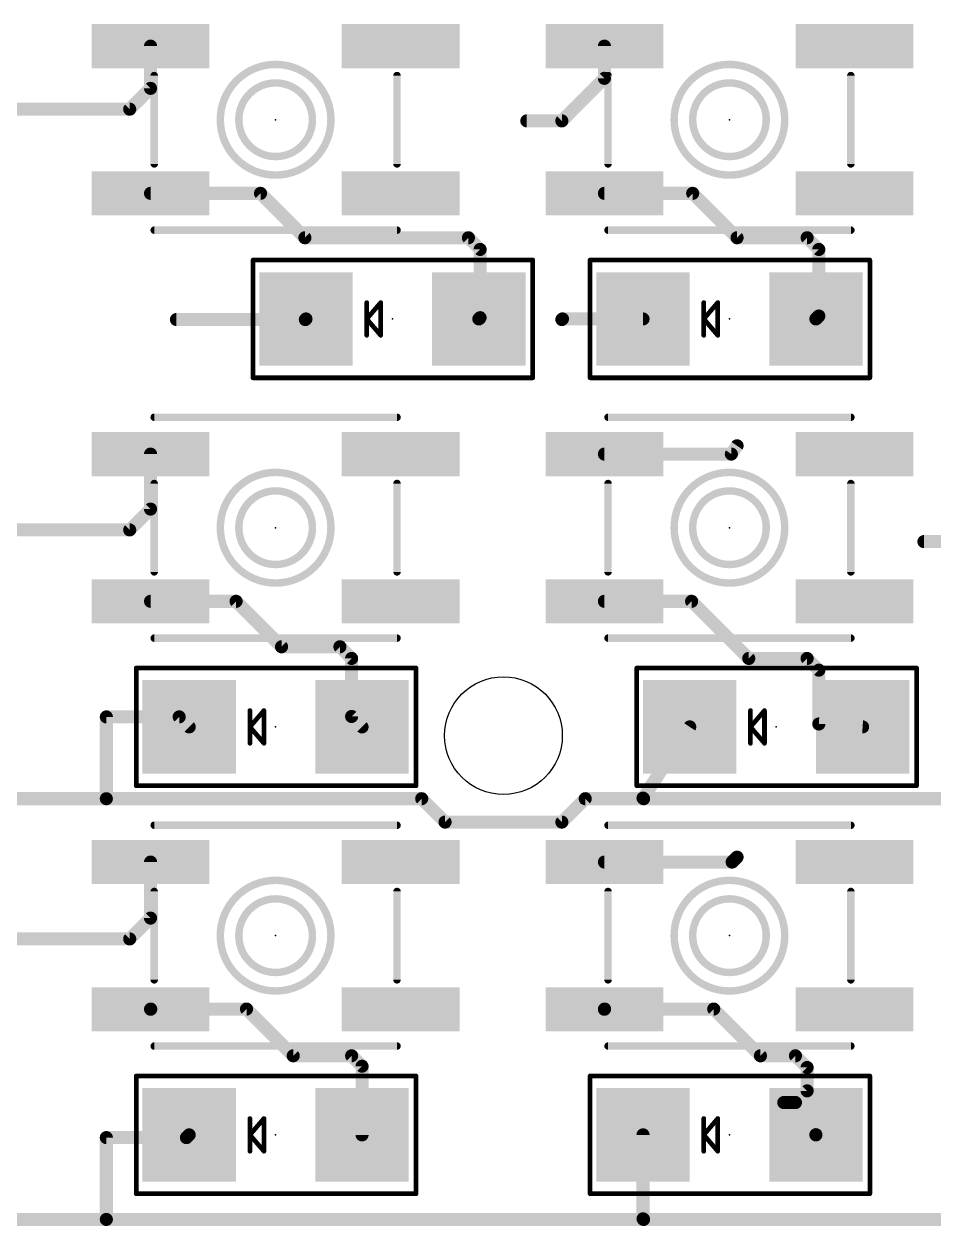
# Model space of a CAD drawing. Extents: x -38 to 38, y -89 to 89.
# Drawn here: x -13.03 to 11.7, y -21.45 to 11.2 of the extents above; entities that cross this region are included whole.
import ezdxf

# ---------------------------------------------------------------- set-up
doc = ezdxf.new("R2010")
doc.units = 0
for name, color, linetype in [('1', 22, 'CONTINUOUS'), ('20', 7, 'CONTINUOUS'), ('21', 253, 'CONTINUOUS'), ('23', 7, 'CONTINUOUS')]:
    doc.layers.add(name, color=color, linetype=linetype)

# ---------------------------------------------------------------- blocks, each defined once
blk = doc.blocks.new('RECT')
blk.add_solid([(-0.5, -0.5), (0.5, -0.5), (-0.5, 0.5), (0.5, 0.5)])

msp = doc.modelspace()

# ---------------------------------------------------------------- linework, layer by layer
at = {"layer": '1', "const_width": 0.3556}
for points in [[(-9.5936, 10.6039), (-9.5936, 9.4564)], [(2.7435, 10.6039), (2.7435, 9.7285)], [(2.7435, 9.7285), (1.5875, 8.5725)], [(-9.5936, 9.4564), (-10.16, 8.89)], [(-15.875, 8.89), (-10.16, 8.89)], [(1.5875, 8.5725), (0.635, 8.5725)], [(-9.5936, 6.6039), (-6.6039, 6.6039)], [(-6.6039, 6.6039), (-5.3975, 5.3975)], [(2.7435, 6.6039), (5.1436, 6.6039)], [(5.1436, 6.6039), (6.35, 5.3975)], [(-5.3975, 5.3975), (-0.9525, 5.3975)], [(-0.9525, 5.3975), (-0.635, 5.08)], [(6.35, 5.3975), (8.255, 5.3975)], [(8.255, 5.3975), (8.5725, 5.08)], [(-0.635, 5.08), (-0.635, 3.226)], [(8.5725, 5.08), (8.5725, 3.2714)], [(-8.89, 3.175), (-5.385, 3.175)], [(-5.385, 3.175), (-5.3681, 3.1919)], [(-0.635, 3.226), (-0.6691, 3.1919)], [(1.6044, 3.1919), (1.5875, 3.175)], [(3.794, 3.1919), (1.6044, 3.1919)], [(8.5725, 3.2714), (8.493, 3.1919)], [(-9.5936, -0.4798), (-9.5936, -1.9736)], [(2.7435, -0.4798), (6.1948, -0.4798)], [(6.1948, -0.4798), (6.35, -0.254)], [(-9.5936, -1.9736), (-10.16, -2.54)], [(-15.875, -2.54), (-10.16, -2.54)], [(11.43, -2.8575), (12.6563, -2.8575)], [(-9.5936, -4.4798), (-7.2677, -4.4798)], [(-7.2677, -4.4798), (-6.0325, -5.715)], [(2.7435, -4.4798), (5.1148, -4.4798)], [(5.1148, -4.4798), (6.6675, -6.0325)], [(-6.0325, -5.715), (-4.445, -5.715)], [(-4.445, -5.715), (-4.1275, -6.0325)], [(-4.1275, -6.0325), (-4.1275, -7.6084)], [(6.6675, -6.0325), (8.255, -6.0325)], [(8.255, -6.0325), (8.5725, -6.35)], [(8.5725, -6.35), (8.5725, -7.8123)], [(-10.795, -7.62), (-8.8149, -7.62)], [(-10.795, -7.62), (-10.795, -9.8425)], [(-8.8149, -7.62), (-8.5431, -7.8918)], [(-4.1275, -7.6084), (-3.8441, -7.8918)], [(5.064, -7.8918), (3.794, -9.8265)], [(8.5725, -7.8123), (9.763, -7.8918)], [(-10.795, -9.8425), (-24.13, -9.8425)], [(-2.2225, -9.8425), (-10.795, -9.8425)], [(-1.5875, -10.4775), (-2.2225, -9.8425)], [(2.2225, -9.8425), (1.5875, -10.4775)], [(3.81, -9.8425), (2.2225, -9.8425)], [(3.794, -9.8265), (3.81, -9.8425)], [(25.7175, -9.8425), (3.81, -9.8425)], [(1.5875, -10.4775), (-1.5875, -10.4775)], [(-9.5936, -11.5634), (-9.5936, -13.0861)], [(2.7435, -11.5634), (6.2166, -11.5634)], [(6.2166, -11.5634), (6.35, -11.43)], [(-9.5936, -13.0861), (-10.16, -13.6525)], [(-15.875, -13.6525), (-10.16, -13.6525)], [(-9.5877, -15.5575), (-9.5936, -15.5634)], [(-6.985, -15.5575), (-9.5877, -15.5575)], [(-5.715, -16.8275), (-6.985, -15.5575)], [(2.7494, -15.5575), (2.7435, -15.5634)], [(5.715, -15.5575), (2.7494, -15.5575)], [(6.985, -16.8275), (5.715, -15.5575)], [(-4.1275, -16.8275), (-5.715, -16.8275)], [(-3.8441, -17.1109), (-4.1275, -16.8275)], [(7.9375, -16.8275), (6.985, -16.8275)], [(8.255, -17.145), (7.9375, -16.8275)], [(-3.8441, -18.9754), (-3.8441, -17.1109)], [(8.255, -17.78), (8.255, -17.145)], [(7.9375, -18.0975), (8.255, -17.78)], [(8.493, -18.9705), (7.62, -18.0975)], [(7.62, -18.0975), (7.9375, -18.0975)], [(-10.795, -19.05), (-8.6177, -19.05)], [(-10.795, -19.05), (-10.795, -21.2725)], [(-8.6177, -19.05), (-8.5431, -18.9754)], [(3.794, -18.9754), (3.794, -21.2565)], [(8.493, -18.9754), (8.493, -18.9705)], [(-10.795, -21.2725), (-20.955, -21.2725)], [(3.81, -21.2725), (-10.795, -21.2725)], [(3.794, -21.2565), (3.81, -21.2725)], [(16.1925, -21.2725), (3.81, -21.2725)]]:
    msp.add_lwpolyline(points, dxfattribs=at)
at = {"layer": '1', "const_width": 0.1778}
for points in [[(-9.5047, 10.6039, 1), (-9.6825, 10.6039)], [(2.8324, 10.6039, 1), (2.6546, 10.6039)], [(2.6546, 9.7285, 1), (2.8324, 9.7285)], [(2.8064, 9.6656, 1), (2.6806, 9.7914)], [(-9.6825, 9.4564, 1), (-9.5047, 9.4564)], [(-9.5308, 9.3935, 1), (-9.6565, 9.5192)], [(-10.2229, 8.9529, 1), (-10.0971, 8.8271)], [(-10.16, 8.8011, 1), (-10.16, 8.9789)], [(0.635, 8.6614, 1), (0.635, 8.4836)], [(1.5246, 8.6354, 1), (1.6504, 8.5096)], [(1.5875, 8.4836, 1), (1.5875, 8.6614)], [(-9.5936, 6.6928, 1), (-9.5936, 6.515)], [(-6.541, 6.6667, 1), (-6.6667, 6.541)], [(-6.6039, 6.515, 1), (-6.6039, 6.6928)], [(2.7435, 6.6928, 1), (2.7435, 6.515)], [(5.2065, 6.6667, 1), (5.0808, 6.541)], [(5.1436, 6.515, 1), (5.1436, 6.6928)], [(-5.3975, 5.4864, 1), (-5.3975, 5.3086)], [(-0.8896, 5.4604, 1), (-1.0154, 5.3346)], [(-0.9525, 5.3086, 1), (-0.9525, 5.4864)], [(6.35, 5.4864, 1), (6.35, 5.3086)], [(8.3179, 5.4604, 1), (8.1921, 5.3346)], [(8.255, 5.3086, 1), (8.255, 5.4864)], [(-5.4604, 5.3346, 1), (-5.3346, 5.4604)], [(-0.5461, 5.08, 1), (-0.7239, 5.08)], [(-0.6979, 5.0171, 1), (-0.5721, 5.1429)], [(6.2871, 5.3346, 1), (6.4129, 5.4604)], [(8.6614, 5.08, 1), (8.4836, 5.08)], [(8.5096, 5.0171, 1), (8.6354, 5.1429)], [(-8.89, 3.2639, 1), (-8.89, 3.0861)], [(-5.4479, 3.2379, 1), (-5.3222, 3.1121)], [(-5.3053, 3.129, 1), (-5.431, 3.2547)], [(-5.385, 3.0861, 1), (-5.385, 3.2639)], [(-0.732, 3.2547, 1), (-0.6063, 3.129)], [(-0.7239, 3.226, 1), (-0.5461, 3.226)], [(-0.5721, 3.1632, 1), (-0.6979, 3.2889)], [(1.5246, 3.2379, 1), (1.6504, 3.1121)], [(1.6044, 3.2808, 1), (1.6044, 3.103)], [(1.6672, 3.129, 1), (1.5415, 3.2547)], [(3.794, 3.103, 1), (3.794, 3.2808)], [(8.4301, 3.2547, 1), (8.5559, 3.129)], [(8.4836, 3.2714, 1), (8.6614, 3.2714)], [(8.6354, 3.2085, 1), (8.5096, 3.3342)], [(-9.5047, -0.4798, 1), (-9.6825, -0.4798)], [(2.7435, -0.3909, 1), (2.7435, -0.5687)], [(6.1948, -0.5687, 1), (6.1948, -0.3909)], [(6.4233, -0.3044, 1), (6.2767, -0.2036)], [(6.1215, -0.4294, 1), (6.268, -0.5301)], [(-9.6825, -1.9736, 1), (-9.5047, -1.9736)], [(-9.5308, -2.0365, 1), (-9.6565, -1.9108)], [(-10.2229, -2.4771, 1), (-10.0971, -2.6029)], [(-10.16, -2.6289, 1), (-10.16, -2.4511)], [(11.43, -2.7686, 1), (11.43, -2.9464)], [(-9.5936, -4.3909, 1), (-9.5936, -4.5687)], [(-7.2049, -4.4169, 1), (-7.3306, -4.5426)], [(-7.2677, -4.5687, 1), (-7.2677, -4.3909)], [(2.7435, -4.3909, 1), (2.7435, -4.5687)], [(5.1776, -4.4169, 1), (5.0519, -4.5426)], [(5.1148, -4.5687, 1), (5.1148, -4.3909)], [(-6.0325, -5.6261, 1), (-6.0325, -5.8039)], [(-4.3821, -5.6521, 1), (-4.5079, -5.7779)], [(-4.445, -5.8039, 1), (-4.445, -5.6261)], [(-6.0954, -5.7779, 1), (-5.9696, -5.6521)], [(-4.0386, -6.0325, 1), (-4.2164, -6.0325)], [(6.6675, -5.9436, 1), (6.6675, -6.1214)], [(8.3179, -5.9696, 1), (8.1921, -6.0954)], [(8.255, -6.1214, 1), (8.255, -5.9436)], [(-4.1904, -6.0954, 1), (-4.0646, -5.9696)], [(6.6046, -6.0954, 1), (6.7304, -5.9696)], [(8.6614, -6.35, 1), (8.4836, -6.35)], [(8.5096, -6.4129, 1), (8.6354, -6.2871)], [(-10.795, -7.5311, 1), (-10.795, -7.7089)], [(-10.7061, -7.62, 1), (-10.8839, -7.62)], [(-8.752, -7.5571, 1), (-8.8778, -7.6829)], [(-8.8149, -7.7089, 1), (-8.8149, -7.5311)], [(-4.0646, -7.5455, 1), (-4.1904, -7.6713)], [(-8.606, -7.9546, 1), (-8.4803, -7.8289)], [(-4.2164, -7.6084, 1), (-4.0386, -7.6084)], [(-3.907, -7.9546, 1), (-3.7813, -7.8289)], [(5.1383, -7.9405, 1), (4.9897, -7.843)], [(8.5784, -7.7236, 1), (8.5666, -7.901)], [(8.4836, -7.8123, 1), (8.6614, -7.8123)], [(9.7571, -7.9805, 1), (9.7689, -7.8031)], [(-10.795, -9.7536, 1), (-10.795, -9.9314)], [(-10.8839, -9.8425, 1), (-10.7061, -9.8425)], [(-10.795, -9.9314, 1), (-10.795, -9.7536)], [(-2.1596, -9.7796, 1), (-2.2854, -9.9054)], [(-2.2225, -9.9314, 1), (-2.2225, -9.7536)], [(2.2225, -9.7536, 1), (2.2225, -9.9314)], [(2.2854, -9.9054, 1), (2.1596, -9.7796)], [(3.8569, -9.7636, 1), (3.7311, -9.8894)], [(3.7197, -9.7777, 1), (3.8683, -9.8753)], [(3.81, -9.7536, 1), (3.81, -9.9314)], [(3.7471, -9.9054, 1), (3.8729, -9.7796)], [(3.81, -9.9314, 1), (3.81, -9.7536)], [(-1.5875, -10.3886, 1), (-1.5875, -10.5664)], [(-1.6504, -10.5404, 1), (-1.5246, -10.4146)], [(1.5246, -10.4146, 1), (1.6504, -10.5404)], [(1.5875, -10.5664, 1), (1.5875, -10.3886)], [(-9.5047, -11.5634, 1), (-9.6825, -11.5634)], [(2.7435, -11.4745, 1), (2.7435, -11.6523)], [(6.1537, -11.5005, 1), (6.2795, -11.6263)], [(6.2166, -11.6523, 1), (6.2166, -11.4745)], [(6.4129, -11.4929, 1), (6.2871, -11.3671)], [(-9.6825, -13.0861, 1), (-9.5047, -13.0861)], [(-9.5308, -13.149, 1), (-9.6565, -13.0233)], [(-10.2229, -13.5896, 1), (-10.0971, -13.7154)], [(-10.16, -13.7414, 1), (-10.16, -13.5636)], [(-9.6565, -15.5005, 1), (-9.5308, -15.6263)], [(-9.5877, -15.4686, 1), (-9.5877, -15.6464)], [(-9.5249, -15.6204, 1), (-9.6506, -15.4946)], [(-6.9221, -15.4946, 1), (-7.0479, -15.6204)], [(-6.985, -15.6464, 1), (-6.985, -15.4686)], [(2.6806, -15.5005, 1), (2.8064, -15.6263)], [(2.7494, -15.4686, 1), (2.7494, -15.6464)], [(2.8123, -15.6204, 1), (2.6865, -15.4946)], [(5.7779, -15.4946, 1), (5.6521, -15.6204)], [(5.715, -15.6464, 1), (5.715, -15.4686)], [(-5.715, -16.7386, 1), (-5.715, -16.9164)], [(-4.0646, -16.7646, 1), (-4.1904, -16.8904)], [(-4.1275, -16.9164, 1), (-4.1275, -16.7386)], [(6.985, -16.7386, 1), (6.985, -16.9164)], [(8.0004, -16.7646, 1), (7.8746, -16.8904)], [(7.9375, -16.9164, 1), (7.9375, -16.7386)], [(-5.7779, -16.8904, 1), (-5.6521, -16.7646)], [(-3.7552, -17.1109, 1), (-3.933, -17.1109)], [(-3.907, -17.1737, 1), (-3.7813, -17.048)], [(6.9221, -16.8904, 1), (7.0479, -16.7646)], [(8.3439, -17.145, 1), (8.1661, -17.145)], [(8.1921, -17.2079, 1), (8.3179, -17.0821)], [(8.3179, -17.8429, 1), (8.1921, -17.7171)], [(7.6829, -18.0346, 1), (7.5571, -18.1604)], [(7.62, -18.0086, 1), (7.62, -18.1864)], [(7.8746, -18.0346, 1), (8.0004, -18.1604)], [(7.9375, -18.1864, 1), (7.9375, -18.0086)], [(8.1661, -17.78, 1), (8.3439, -17.78)], [(-10.795, -18.9611, 1), (-10.795, -19.1389)], [(-10.7061, -19.05, 1), (-10.8839, -19.05)], [(-8.6806, -18.9871, 1), (-8.5549, -19.1129)], [(-8.6177, -19.1389, 1), (-8.6177, -18.9611)], [(-8.4803, -19.0383, 1), (-8.606, -18.9125)], [(-3.933, -18.9754, 1), (-3.7552, -18.9754)], [(3.8829, -18.9754, 1), (3.7051, -18.9754)], [(8.5819, -18.9705, 1), (8.4041, -18.9705)], [(8.4041, -18.9754, 1), (8.5819, -18.9754)], [(8.4301, -19.0334, 1), (8.5559, -18.9076)], [(-10.795, -21.1836, 1), (-10.795, -21.3614)], [(-10.8839, -21.2725, 1), (-10.7061, -21.2725)], [(-10.795, -21.3614, 1), (-10.795, -21.1836)], [(3.8569, -21.1936, 1), (3.7311, -21.3194)], [(3.7051, -21.2565, 1), (3.8829, -21.2565)], [(3.81, -21.1836, 1), (3.81, -21.3614)], [(3.7471, -21.3354, 1), (3.8729, -21.2096)], [(3.81, -21.3614, 1), (3.81, -21.1836)]]:
    msp.add_lwpolyline(points, format="xyb", dxfattribs=at)
at = {"layer": '20'}
msp.add_circle((0, -8.128), 1.6, dxfattribs=at)
at = {"layer": '21'}
for points, const_width in [([(-6.1936, 7.1006, 1), (-6.1936, 10.1072, 1), (-6.1936, 7.1006)], 0.2032), ([(6.1435, 7.1006, 1), (6.1435, 10.1072, 1), (6.1435, 7.1006)], 0.2032), ([(-9.4428, 9.8039, 1), (-9.5444, 9.8039)], 0.1016), ([(-2.8428, 9.8039, 1), (-2.9444, 9.8039)], 0.1016), ([(2.8943, 9.8039, 1), (2.7927, 9.8039)], 0.1016), ([(9.4943, 9.8039, 1), (9.3927, 9.8039)], 0.1016), ([(-6.1936, 7.6039, 1), (-6.1936, 9.6039, 1), (-6.1936, 7.6039)], 0.2032), ([(6.1435, 7.6039, 1), (6.1435, 9.6039, 1), (6.1435, 7.6039)], 0.2032), ([(-9.5444, 7.4039, 1), (-9.4428, 7.4039)], 0.1016), ([(-2.9444, 7.4039, 1), (-2.8428, 7.4039)], 0.1016), ([(2.7927, 7.4039, 1), (2.8943, 7.4039)], 0.1016), ([(9.3927, 7.4039, 1), (9.4943, 7.4039)], 0.1016), ([(-9.4936, 5.6547, 1), (-9.4936, 5.5531)], 0.1016), ([(-2.8936, 5.5531, 1), (-2.8936, 5.6547)], 0.1016), ([(2.8435, 5.6547, 1), (2.8435, 5.5531)], 0.1016), ([(9.4435, 5.5531, 1), (9.4435, 5.6547)], 0.1016), ([(-6.7759, 4.7919, 1), (-6.8394, 4.7919)], 0.0635), ([(-6.8076, 4.8236, 1), (-6.8076, 4.7601)], 0.0635), ([(0.8291, 4.7919, 1), (0.7656, 4.7919)], 0.0635), ([(0.8291, 4.5859, 1), (0.7656, 4.5859)], 0.0635), ([(0.8291, 4.5859, 1), (0.7656, 4.5859)], 0.0635), ([(0.7656, 4.5859, 1), (0.8291, 4.5859)], 0.0635), ([(0.7974, 4.7601, 1), (0.7974, 4.8236)], 0.0635), ([(2.3863, 4.7919, 1), (2.3228, 4.7919)], 0.0635), ([(2.3545, 4.8236, 1), (2.3545, 4.7601)], 0.0635), ([(9.9913, 4.7919, 1), (9.9278, 4.7919)], 0.0635), ([(9.9913, 4.5859, 1), (9.9278, 4.5859)], 0.0635), ([(9.9913, 4.5859, 1), (9.9278, 4.5859)], 0.0635), ([(9.9278, 4.5859, 1), (9.9913, 4.5859)], 0.0635), ([(9.9595, 4.7601, 1), (9.9595, 4.8236)], 0.0635), ([(0.7656, 4.5284, 1), (0.8291, 4.5284)], 0.0635), ([(9.9278, 4.5284, 1), (9.9913, 4.5284)], 0.0635), ([(-3.6854, 3.6364, 1), (-3.7489, 3.6364)], 0.0635), ([(-3.3044, 3.6364, 1), (-3.3679, 3.6364)], 0.0635), ([(-3.312, 3.6157, 1), (-3.3602, 3.657)], 0.0635), ([(5.4768, 3.6364, 1), (5.4133, 3.6364)], 0.0635), ([(5.8578, 3.6364, 1), (5.7943, 3.6364)], 0.0635), ([(5.8501, 3.6157, 1), (5.8019, 3.657)], 0.0635), ([(-3.693, 3.2125, 1), (-3.7412, 3.1712)], 0.0635), ([(-3.7412, 3.2125, 1), (-3.693, 3.1712)], 0.0635), ([(5.4691, 3.2125, 1), (5.4209, 3.1712)], 0.0635), ([(5.4209, 3.2125, 1), (5.4691, 3.1712)], 0.0635), ([(-3.7489, 2.7474, 1), (-3.6854, 2.7474)], 0.0635), ([(-3.3679, 2.7474, 1), (-3.3044, 2.7474)], 0.0635), ([(-3.3602, 2.7267, 1), (-3.312, 2.768)], 0.0635), ([(5.4133, 2.7474, 1), (5.4768, 2.7474)], 0.0635), ([(5.7943, 2.7474, 1), (5.8578, 2.7474)], 0.0635), ([(5.8019, 2.7267, 1), (5.8501, 2.768)], 0.0635), ([(-6.7759, 2.0459, 1), (-6.8394, 2.0459)], 0.0635), ([(-6.7759, 2.0459, 1), (-6.8394, 2.0459)], 0.0635), ([(-6.8394, 2.0459, 1), (-6.7759, 2.0459)], 0.0635), ([(2.3863, 2.0459, 1), (2.3228, 2.0459)], 0.0635), ([(2.3863, 2.0459, 1), (2.3228, 2.0459)], 0.0635), ([(2.3228, 2.0459, 1), (2.3863, 2.0459)], 0.0635), ([(-6.8394, 1.7979, 1), (-6.7759, 1.7979)], 0.0635), ([(-6.8076, 1.6236, 1), (-6.8076, 1.5601)], 0.0635), ([(0.7974, 1.5601, 1), (0.7974, 1.6236)], 0.0635), ([(2.3228, 1.7979, 1), (2.3863, 1.7979)], 0.0635), ([(2.3545, 1.6236, 1), (2.3545, 1.5601)], 0.0635), ([(9.9595, 1.5601, 1), (9.9595, 1.6236)], 0.0635), ([(-6.8394, 1.5919, 1), (-6.7759, 1.5919)], 0.0635), ([(0.7656, 1.5919, 1), (0.8291, 1.5919)], 0.0635), ([(2.3228, 1.5919, 1), (2.3863, 1.5919)], 0.0635), ([(9.9278, 1.5919, 1), (9.9913, 1.5919)], 0.0635), ([(-9.4936, 0.571, 1), (-9.4936, 0.4694)], 0.1016), ([(-2.8936, 0.4694, 1), (-2.8936, 0.571)], 0.1016), ([(2.8435, 0.571, 1), (2.8435, 0.4694)], 0.1016), ([(9.4435, 0.4694, 1), (9.4435, 0.571)], 0.1016), ([(-6.1936, -3.9831, 1), (-6.1936, -0.9765, 1), (-6.1936, -3.9831)], 0.2032), ([(6.1435, -3.9831, 1), (6.1435, -0.9765, 1), (6.1435, -3.9831)], 0.2032), ([(-9.4428, -1.2798, 1), (-9.5444, -1.2798)], 0.1016), ([(-2.8428, -1.2798, 1), (-2.9444, -1.2798)], 0.1016), ([(2.8943, -1.2798, 1), (2.7927, -1.2798)], 0.1016), ([(9.4943, -1.2798, 1), (9.3927, -1.2798)], 0.1016), ([(-6.1936, -3.4798, 1), (-6.1936, -1.4798, 1), (-6.1936, -3.4798)], 0.2032), ([(6.1435, -3.4798, 1), (6.1435, -1.4798, 1), (6.1435, -3.4798)], 0.2032), ([(-9.5444, -3.6798, 1), (-9.4428, -3.6798)], 0.1016), ([(-2.9444, -3.6798, 1), (-2.8428, -3.6798)], 0.1016), ([(2.7927, -3.6798, 1), (2.8943, -3.6798)], 0.1016), ([(9.3927, -3.6798, 1), (9.4943, -3.6798)], 0.1016), ([(-9.4936, -5.429, 1), (-9.4936, -5.5306)], 0.1016), ([(-2.8936, -5.5306, 1), (-2.8936, -5.429)], 0.1016), ([(2.8435, -5.429, 1), (2.8435, -5.5306)], 0.1016), ([(9.4435, -5.5306, 1), (9.4435, -5.429)], 0.1016), ([(-9.9509, -6.2918, 1), (-10.0144, -6.2918)], 0.0635), ([(-9.9826, -6.26, 1), (-9.9826, -6.3235)], 0.0635), ([(-2.3459, -6.2918, 1), (-2.4094, -6.2918)], 0.0635), ([(-2.3459, -6.4978, 1), (-2.4094, -6.4978)], 0.0635), ([(-2.3459, -6.4978, 1), (-2.4094, -6.4978)], 0.0635), ([(-2.4094, -6.4978, 1), (-2.3459, -6.4978)], 0.0635), ([(-2.4094, -6.5553, 1), (-2.3459, -6.5553)], 0.0635), ([(-2.3776, -6.3235, 1), (-2.3776, -6.26)], 0.0635), ([(3.6245, -6.26, 1), (3.6245, -6.3235)], 0.0635), ([(3.6563, -6.2918, 1), (3.5928, -6.2918)], 0.0635), ([(11.2613, -6.2918, 1), (11.1978, -6.2918)], 0.0635), ([(11.2613, -6.4978, 1), (11.1978, -6.4978)], 0.0635), ([(11.2613, -6.4978, 1), (11.1978, -6.4978)], 0.0635), ([(11.1978, -6.4978, 1), (11.2613, -6.4978)], 0.0635), ([(11.1978, -6.5553, 1), (11.2613, -6.5553)], 0.0635), ([(11.2295, -6.3235, 1), (11.2295, -6.26)], 0.0635), ([(-6.8604, -7.4473, 1), (-6.9239, -7.4473)], 0.0635), ([(-6.4794, -7.4473, 1), (-6.5429, -7.4473)], 0.0635), ([(-6.487, -7.4679, 1), (-6.5352, -7.4266)], 0.0635), ([(6.7468, -7.4473, 1), (6.6833, -7.4473)], 0.0635), ([(7.1278, -7.4473, 1), (7.0643, -7.4473)], 0.0635), ([(7.1201, -7.4679, 1), (7.0719, -7.4266)], 0.0635), ([(-6.868, -7.8711, 1), (-6.9162, -7.9124)], 0.0635), ([(6.7391, -7.8711, 1), (6.6909, -7.9124)], 0.0635), ([(-6.9162, -7.8711, 1), (-6.868, -7.9124)], 0.0635), ([(6.6909, -7.8711, 1), (6.7391, -7.9124)], 0.0635), ([(-6.9239, -8.3363, 1), (-6.8604, -8.3363)], 0.0635), ([(-6.5429, -8.3363, 1), (-6.4794, -8.3363)], 0.0635), ([(-6.5352, -8.3569, 1), (-6.487, -8.3156)], 0.0635), ([(6.6833, -8.3363, 1), (6.7468, -8.3363)], 0.0635), ([(7.0643, -8.3363, 1), (7.1278, -8.3363)], 0.0635), ([(7.0719, -8.3569, 1), (7.1201, -8.3156)], 0.0635), ([(-9.9509, -9.0378, 1), (-10.0144, -9.0378)], 0.0635), ([(-9.9509, -9.0378, 1), (-10.0144, -9.0378)], 0.0635), ([(-10.0144, -9.0378, 1), (-9.9509, -9.0378)], 0.0635), ([(3.6563, -9.0378, 1), (3.5928, -9.0378)], 0.0635), ([(3.6563, -9.0378, 1), (3.5928, -9.0378)], 0.0635), ([(3.5928, -9.0378, 1), (3.6563, -9.0378)], 0.0635), ([(-10.0144, -9.2858, 1), (-9.9509, -9.2858)], 0.0635), ([(-9.9826, -9.46, 1), (-9.9826, -9.5235)], 0.0635), ([(-10.0144, -9.4918, 1), (-9.9509, -9.4918)], 0.0635), ([(-2.4094, -9.4918, 1), (-2.3459, -9.4918)], 0.0635), ([(-2.3776, -9.5235, 1), (-2.3776, -9.46)], 0.0635), ([(3.6245, -9.46, 1), (3.6245, -9.5235)], 0.0635), ([(3.5928, -9.2858, 1), (3.6563, -9.2858)], 0.0635), ([(3.5928, -9.4918, 1), (3.6563, -9.4918)], 0.0635), ([(11.1978, -9.4918, 1), (11.2613, -9.4918)], 0.0635), ([(11.2295, -9.5235, 1), (11.2295, -9.46)], 0.0635), ([(-9.4936, -10.5126, 1), (-9.4936, -10.6142)], 0.1016), ([(-2.8936, -10.6142, 1), (-2.8936, -10.5126)], 0.1016), ([(2.8435, -10.5126, 1), (2.8435, -10.6142)], 0.1016), ([(9.4435, -10.6142, 1), (9.4435, -10.5126)], 0.1016), ([(-6.1936, -15.0667, 1), (-6.1936, -12.0601, 1), (-6.1936, -15.0667)], 0.2032), ([(6.1435, -15.0667, 1), (6.1435, -12.0601, 1), (6.1435, -15.0667)], 0.2032), ([(-9.4428, -12.3634, 1), (-9.5444, -12.3634)], 0.1016), ([(-2.8428, -12.3634, 1), (-2.9444, -12.3634)], 0.1016), ([(2.8943, -12.3634, 1), (2.7927, -12.3634)], 0.1016), ([(9.4943, -12.3634, 1), (9.3927, -12.3634)], 0.1016), ([(-6.1936, -14.5634, 1), (-6.1936, -12.5634, 1), (-6.1936, -14.5634)], 0.2032), ([(6.1435, -14.5634, 1), (6.1435, -12.5634, 1), (6.1435, -14.5634)], 0.2032), ([(-9.5444, -14.7634, 1), (-9.4428, -14.7634)], 0.1016), ([(-2.9444, -14.7634, 1), (-2.8428, -14.7634)], 0.1016), ([(2.7927, -14.7634, 1), (2.8943, -14.7634)], 0.1016), ([(9.3927, -14.7634, 1), (9.4943, -14.7634)], 0.1016), ([(-9.4936, -16.5126, 1), (-9.4936, -16.6142)], 0.1016), ([(-2.8936, -16.6142, 1), (-2.8936, -16.5126)], 0.1016), ([(2.8435, -16.5126, 1), (2.8435, -16.6142)], 0.1016), ([(9.4435, -16.6142, 1), (9.4435, -16.5126)], 0.1016), ([(-9.9826, -17.3436, 1), (-9.9826, -17.4071)], 0.0635), ([(-9.9509, -17.3754, 1), (-10.0144, -17.3754)], 0.0635), ([(-2.3459, -17.3754, 1), (-2.4094, -17.3754)], 0.0635), ([(-2.3459, -17.5814, 1), (-2.4094, -17.5814)], 0.0635), ([(-2.3459, -17.5814, 1), (-2.4094, -17.5814)], 0.0635), ([(-2.4094, -17.5814, 1), (-2.3459, -17.5814)], 0.0635), ([(-2.4094, -17.6389, 1), (-2.3459, -17.6389)], 0.0635), ([(-2.3776, -17.4071, 1), (-2.3776, -17.3436)], 0.0635), ([(2.3545, -17.3436, 1), (2.3545, -17.4071)], 0.0635), ([(2.3863, -17.3754, 1), (2.3228, -17.3754)], 0.0635), ([(9.9913, -17.3754, 1), (9.9278, -17.3754)], 0.0635), ([(9.9913, -17.5814, 1), (9.9278, -17.5814)], 0.0635), ([(9.9913, -17.5814, 1), (9.9278, -17.5814)], 0.0635), ([(9.9278, -17.5814, 1), (9.9913, -17.5814)], 0.0635), ([(9.9278, -17.6389, 1), (9.9913, -17.6389)], 0.0635), ([(9.9595, -17.4071, 1), (9.9595, -17.3436)], 0.0635), ([(-6.8604, -18.5309, 1), (-6.9239, -18.5309)], 0.0635), ([(-6.4794, -18.5309, 1), (-6.5429, -18.5309)], 0.0635), ([(-6.487, -18.5516, 1), (-6.5352, -18.5102)], 0.0635), ([(5.4768, -18.5309, 1), (5.4133, -18.5309)], 0.0635), ([(5.8578, -18.5309, 1), (5.7943, -18.5309)], 0.0635), ([(5.8501, -18.5516, 1), (5.8019, -18.5102)], 0.0635), ([(-6.868, -18.9547, 1), (-6.9162, -18.9961)], 0.0635), ([(-6.9162, -18.9547, 1), (-6.868, -18.9961)], 0.0635), ([(5.4691, -18.9547, 1), (5.4209, -18.9961)], 0.0635), ([(5.4209, -18.9547, 1), (5.4691, -18.9961)], 0.0635), ([(-6.9239, -19.4199, 1), (-6.8604, -19.4199)], 0.0635), ([(-6.5429, -19.4199, 1), (-6.4794, -19.4199)], 0.0635), ([(-6.5352, -19.4406, 1), (-6.487, -19.3992)], 0.0635), ([(5.4133, -19.4199, 1), (5.4768, -19.4199)], 0.0635), ([(5.7943, -19.4199, 1), (5.8578, -19.4199)], 0.0635), ([(5.8019, -19.4406, 1), (5.8501, -19.3992)], 0.0635), ([(-9.9509, -20.1214, 1), (-10.0144, -20.1214)], 0.0635), ([(-9.9509, -20.1214, 1), (-10.0144, -20.1214)], 0.0635), ([(-10.0144, -20.1214, 1), (-9.9509, -20.1214)], 0.0635), ([(2.3863, -20.1214, 1), (2.3228, -20.1214)], 0.0635), ([(2.3863, -20.1214, 1), (2.3228, -20.1214)], 0.0635), ([(2.3228, -20.1214, 1), (2.3863, -20.1214)], 0.0635), ([(-10.0144, -20.3694, 1), (-9.9509, -20.3694)], 0.0635), ([(-9.9826, -20.5436, 1), (-9.9826, -20.6071)], 0.0635), ([(-10.0144, -20.5754, 1), (-9.9509, -20.5754)], 0.0635), ([(-2.4094, -20.5754, 1), (-2.3459, -20.5754)], 0.0635), ([(-2.3776, -20.6071, 1), (-2.3776, -20.5436)], 0.0635), ([(2.3228, -20.3694, 1), (2.3863, -20.3694)], 0.0635), ([(2.3545, -20.5436, 1), (2.3545, -20.6071)], 0.0635), ([(2.3228, -20.5754, 1), (2.3863, -20.5754)], 0.0635), ([(9.9278, -20.5754, 1), (9.9913, -20.5754)], 0.0635), ([(9.9595, -20.6071, 1), (9.9595, -20.5436)], 0.0635)]:
    msp.add_lwpolyline(points, format="xyb", dxfattribs=dict(at, const_width=const_width))
for points, const_width in [([(-9.4936, 7.4039), (-9.4936, 9.8039)], 0.2032), ([(-2.8936, 9.8039), (-2.8936, 7.4039)], 0.2032), ([(2.8435, 7.4039), (2.8435, 9.8039)], 0.2032), ([(9.4435, 9.8039), (9.4435, 7.4039)], 0.2032), ([(-2.8936, 5.6039), (-9.4936, 5.6039)], 0.2032), ([(9.4435, 5.6039), (2.8435, 5.6039)], 0.2032), ([(-6.8076, 2.0459), (-6.8076, 4.7919)], 0.127), ([(-6.8076, 4.7919), (0.7974, 4.7919)], 0.127), ([(0.7974, 4.7919), (0.7974, 4.5859)], 0.127), ([(0.7974, 4.5859), (0.7974, 4.5284)], 0.127), ([(0.7974, 4.5859), (0.7974, 1.5919)], 0.127), ([(2.3545, 2.0459), (2.3545, 4.7919)], 0.127), ([(2.3545, 4.7919), (9.9595, 4.7919)], 0.127), ([(9.9595, 4.7919), (9.9595, 4.5859)], 0.127), ([(9.9595, 4.5859), (9.9595, 4.5284)], 0.127), ([(9.9595, 4.5859), (9.9595, 1.5919)], 0.127), ([(-3.3361, 3.6364), (-3.7171, 3.1919)], 0.127), ([(-3.7171, 2.7474), (-3.7171, 3.6364)], 0.127), ([(-3.3361, 2.7474), (-3.3361, 3.6364)], 0.127), ([(5.826, 3.6364), (5.445, 3.1919)], 0.127), ([(5.445, 2.7474), (5.445, 3.6364)], 0.127), ([(5.826, 2.7474), (5.826, 3.6364)], 0.127), ([(-3.7171, 3.1919), (-3.3361, 2.7474)], 0.127), ([(5.445, 3.1919), (5.826, 2.7474)], 0.127), ([(-6.8076, 1.7979), (-6.8076, 2.0459)], 0.127), ([(-6.8076, 1.5919), (-6.8076, 2.0459)], 0.127), ([(2.3545, 1.7979), (2.3545, 2.0459)], 0.127), ([(2.3545, 1.5919), (2.3545, 2.0459)], 0.127), ([(0.7974, 1.5919), (-6.8076, 1.5919)], 0.127), ([(9.9595, 1.5919), (2.3545, 1.5919)], 0.127), ([(-9.4936, 0.5202), (-2.8936, 0.5202)], 0.2032), ([(2.8435, 0.5202), (9.4435, 0.5202)], 0.2032), ([(-9.4936, -3.6798), (-9.4936, -1.2798)], 0.2032), ([(-2.8936, -1.2798), (-2.8936, -3.6798)], 0.2032), ([(2.8435, -3.6798), (2.8435, -1.2798)], 0.2032), ([(9.4435, -1.2798), (9.4435, -3.6798)], 0.2032), ([(-2.8936, -5.4798), (-9.4936, -5.4798)], 0.2032), ([(9.4435, -5.4798), (2.8435, -5.4798)], 0.2032), ([(-9.9826, -9.0378), (-9.9826, -6.2918)], 0.127), ([(-9.9826, -6.2918), (-2.3776, -6.2918)], 0.127), ([(-2.3776, -6.2918), (-2.3776, -6.4978)], 0.127), ([(-2.3776, -6.4978), (-2.3776, -6.5553)], 0.127), ([(-2.3776, -6.4978), (-2.3776, -9.4918)], 0.127), ([(3.6245, -9.0378), (3.6245, -6.2918)], 0.127), ([(3.6245, -6.2918), (11.2295, -6.2918)], 0.127), ([(11.2295, -6.2918), (11.2295, -6.4978)], 0.127), ([(11.2295, -6.4978), (11.2295, -6.5553)], 0.127), ([(11.2295, -6.4978), (11.2295, -9.4918)], 0.127), ([(-6.5111, -7.4473), (-6.8921, -7.8918)], 0.127), ([(-6.8921, -8.3363), (-6.8921, -7.4473)], 0.127), ([(-6.5111, -8.3363), (-6.5111, -7.4473)], 0.127), ([(7.096, -7.4473), (6.715, -7.8918)], 0.127), ([(6.715, -8.3363), (6.715, -7.4473)], 0.127), ([(7.096, -8.3363), (7.096, -7.4473)], 0.127), ([(-6.8921, -7.8918), (-6.5111, -8.3363)], 0.127), ([(6.715, -7.8918), (7.096, -8.3363)], 0.127), ([(-9.9826, -9.2858), (-9.9826, -9.0378)], 0.127), ([(-9.9826, -9.4918), (-9.9826, -9.0378)], 0.127), ([(3.6245, -9.2858), (3.6245, -9.0378)], 0.127), ([(3.6245, -9.4918), (3.6245, -9.0378)], 0.127), ([(-2.3776, -9.4918), (-9.9826, -9.4918)], 0.127), ([(11.2295, -9.4918), (3.6245, -9.4918)], 0.127), ([(-9.4936, -10.5634), (-2.8936, -10.5634)], 0.2032), ([(2.8435, -10.5634), (9.4435, -10.5634)], 0.2032), ([(-9.4936, -14.7634), (-9.4936, -12.3634)], 0.2032), ([(-2.8936, -12.3634), (-2.8936, -14.7634)], 0.2032), ([(2.8435, -14.7634), (2.8435, -12.3634)], 0.2032), ([(9.4435, -12.3634), (9.4435, -14.7634)], 0.2032), ([(-2.8936, -16.5634), (-9.4936, -16.5634)], 0.2032), ([(9.4435, -16.5634), (2.8435, -16.5634)], 0.2032), ([(-9.9826, -20.1214), (-9.9826, -17.3754)], 0.127), ([(-9.9826, -17.3754), (-2.3776, -17.3754)], 0.127), ([(-2.3776, -17.3754), (-2.3776, -17.5814)], 0.127), ([(-2.3776, -17.5814), (-2.3776, -17.6389)], 0.127), ([(-2.3776, -17.5814), (-2.3776, -20.5754)], 0.127), ([(2.3545, -20.1214), (2.3545, -17.3754)], 0.127), ([(2.3545, -17.3754), (9.9595, -17.3754)], 0.127), ([(9.9595, -17.3754), (9.9595, -17.5814)], 0.127), ([(9.9595, -17.5814), (9.9595, -17.6389)], 0.127), ([(9.9595, -17.5814), (9.9595, -20.5754)], 0.127), ([(-6.5111, -18.5309), (-6.8921, -18.9754)], 0.127), ([(-6.8921, -19.4199), (-6.8921, -18.5309)], 0.127), ([(-6.5111, -19.4199), (-6.5111, -18.5309)], 0.127), ([(5.826, -18.5309), (5.445, -18.9754)], 0.127), ([(5.445, -19.4199), (5.445, -18.5309)], 0.127), ([(5.826, -19.4199), (5.826, -18.5309)], 0.127), ([(-6.8921, -18.9754), (-6.5111, -19.4199)], 0.127), ([(5.445, -18.9754), (5.826, -19.4199)], 0.127), ([(-9.9826, -20.3694), (-9.9826, -20.1214)], 0.127), ([(-9.9826, -20.5754), (-9.9826, -20.1214)], 0.127), ([(2.3545, -20.3694), (2.3545, -20.1214)], 0.127), ([(2.3545, -20.5754), (2.3545, -20.1214)], 0.127), ([(-2.3776, -20.5754), (-9.9826, -20.5754)], 0.127), ([(9.9595, -20.5754), (2.3545, -20.5754)], 0.127)]:
    msp.add_lwpolyline(points, dxfattribs=dict(at, const_width=const_width))
at = {"layer": '23'}
for p in [(-6.1936, 8.6039), (6.1435, 8.6039), (-3.0186, 3.1919), (6.1435, 3.1919), (-6.1936, -2.4798), (6.1435, -2.4798), (-6.1936, -7.8918), (7.4135, -7.8918), (-6.1936, -13.5634), (6.1435, -13.5634), (-6.1936, -18.9754), (6.1435, -18.9754)]:
    msp.add_point(p, dxfattribs=at)

# ---------------------------------------------------------------- block references
at = {"layer": '1'}
for p, xscale, yscale in [((-9.5936, 10.6039), 3.2, 1.2), ((-2.7936, 10.6039), 3.2, 1.2), ((2.7435, 10.6039), 3.2, 1.2), ((9.5435, 10.6039), 3.2, 1.2), ((-9.5936, 6.6039), 3.2, 1.2), ((-2.7936, 6.6039), 3.2, 1.2), ((2.7435, 6.6039), 3.2, 1.2), ((9.5435, 6.6039), 3.2, 1.2), ((-5.3681, 3.1919), 2.54, 2.54), ((3.794, 3.1919), 2.54, 2.54), ((-9.5936, -0.4798), 3.2, 1.2), ((-2.7936, -0.4798), 3.2, 1.2), ((2.7435, -0.4798), 3.2, 1.2), ((9.5435, -0.4798), 3.2, 1.2), ((-9.5936, -4.4798), 3.2, 1.2), ((-2.7936, -4.4798), 3.2, 1.2), ((2.7435, -4.4798), 3.2, 1.2), ((9.5435, -4.4798), 3.2, 1.2), ((-8.5431, -7.8918), 2.54, 2.54), ((5.064, -7.8918), 2.54, 2.54), ((-9.5936, -11.5634), 3.2, 1.2), ((-2.7936, -11.5634), 3.2, 1.2), ((2.7435, -11.5634), 3.2, 1.2), ((9.5435, -11.5634), 3.2, 1.2), ((-9.5936, -15.5634), 3.2, 1.2), ((-2.7936, -15.5634), 3.2, 1.2), ((2.7435, -15.5634), 3.2, 1.2), ((9.5435, -15.5634), 3.2, 1.2), ((-8.5431, -18.9754), 2.54, 2.54), ((3.794, -18.9754), 2.54, 2.54)]:
    msp.add_blockref('RECT', p, dxfattribs=dict(at, xscale=xscale, yscale=yscale))
at = {"layer": '1', "xscale": 2.54, "yscale": 2.54, "rotation": 180}
for p in [(-0.6691, 3.1919), (8.493, 3.1919), (-3.8441, -7.8918), (9.763, -7.8918), (-3.8441, -18.9754), (8.493, -18.9754)]:
    msp.add_blockref('RECT', p, dxfattribs=at)

doc.saveas('drawing.dxf')
